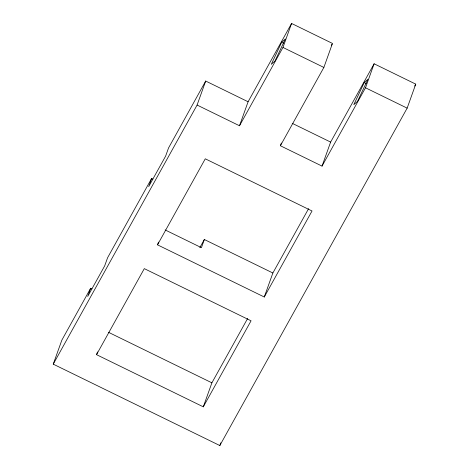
<?xml version="1.0" encoding="UTF-8"?>
<svg xmlns="http://www.w3.org/2000/svg" width="469" height="469" viewBox="0 0 469 469"><rect width="100%" height="100%" fill="white"/><g stroke="black" fill="none" stroke-linecap="round" stroke-linejoin="round"><path stroke-width="0.7" d="M281.371 143.004L280.386 145.748L322.033 166.102L330.627 142.089L374.11 63.778L415.751 84.133L407.156 108.14L219.826 445.55L53.249 364.149L61.844 340.142L90.634 288.277L91.936 288.91M90.634 288.277L87.715 296.431L104.657 265.923L107.577 257.768L151.61 178.449L152.912 179.088M151.61 178.449L148.691 186.603L165.627 156.101L168.547 147.946L205.692 81.043L248.095 101.761L239.501 125.768L197.097 105.05L205.692 81.043M96.538 354.664L144.3 268.631L251.062 320.802L203.3 406.834L96.538 354.664L97.517 351.92M157.514 244.836L205.275 158.809L312.037 210.98L264.276 297.006L157.514 244.836L158.499 242.08M264.276 297.006L272.87 272.999L204.343 239.512L201.424 247.667L165.135 229.933M239.501 125.768L282.977 47.457L291.577 23.45L332.462 43.429L323.868 67.442L280.386 145.748M203.3 406.834L211.894 382.827L247.632 318.463M219.826 445.55L220.811 442.806M322.033 166.102L365.509 87.791L374.11 63.778M281.699 42.228L271.287 64.329L274.957 61.058L285.369 38.956L281.699 42.228L283.645 43.177M364.231 82.556L353.819 104.657L357.489 101.392L367.901 79.29L364.231 82.556L366.183 83.511M53.249 364.149L197.097 105.05M248.095 101.761L291.577 23.45M199.823 247.655L204.343 239.512M331.401 45.341L332.111 44.068M272.87 272.999L308.608 208.635M414.69 86.05L415.751 84.133M282.977 47.457L323.868 67.442M365.509 87.791L407.156 108.14M292.24 123.329L330.627 142.089M108.409 332.257L211.894 382.827"/></g></svg>
